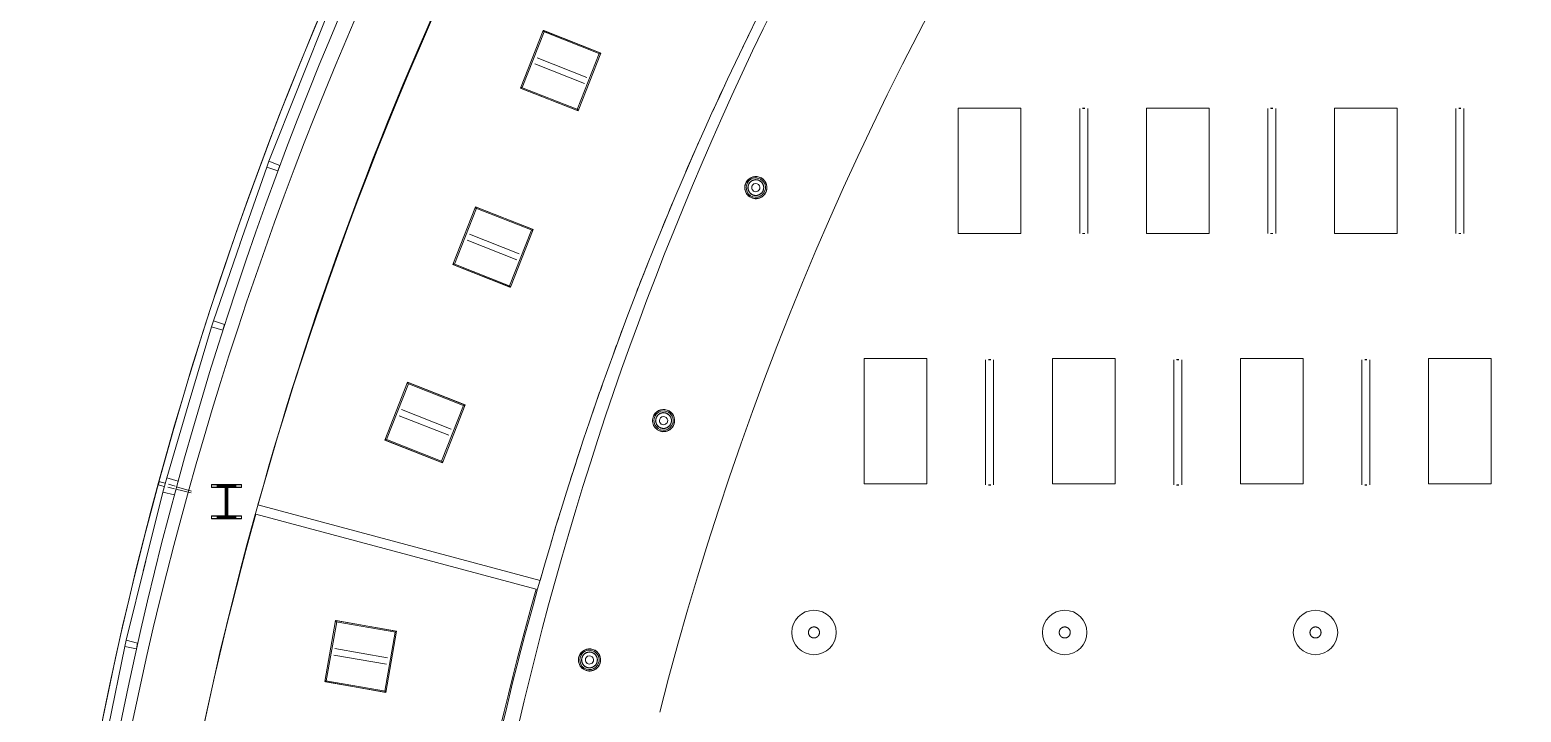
# Model space of a CAD drawing. Header units: inches. Extents: x 6512 to 15357, y -630 to 1499.
# Drawn here: x 12472 to 13043, y 372 to 633 of the extents above; entities that cross this region are included whole.
import ezdxf

# ---------------------------------------------------------------- set-up
doc = ezdxf.new("R2010")
doc.units = ezdxf.units.IN
doc.header["$MEASUREMENT"] = 0
for name, color, linetype, lineweight in [('A-CLNG', 13, 'Continuous', 18), ('A-DETL', 90, 'Continuous', 9), ('E-LITE-EQPM', 33, 'Continuous', 25), ('P-SANR-FIXT', 6, 'Continuous', 18), ('S-COLS', 52, 'Continuous', 18), ('S-COLS-SYMB', 171, 'Continuous', 70)]:
    doc.layers.add(name, color=color, linetype=linetype, lineweight=lineweight)

# ---------------------------------------------------------------- blocks, each defined once
blk = doc.blocks.new('Double C-Channel-Column - 2C15X50 WJE-4604959-3RD FLOOR RCP - NEW')
at = {"layer": 'S-COLS-SYMB'}
for p, q in [((0, 6), (-3.71, 6)), ((0, 6), (0, -6)), ((0, 6), (0, -6)), ((0, 6), (3.71, 6)), ((0, -6), (-3.71, -6)), ((0, -6), (3.71, -6))]:
    blk.add_line(p, q, dxfattribs=at)
blk = doc.blocks.new('Lighting-Troffer-Cooper-Metalux-Encounter-22EN-24EN-LD2 - See Type Catalog-V7-3RD FLOOR RCP - NEW')
at = {"layer": 'E-LITE-EQPM', "lineweight": 9}
for p, q in [((-11.875, 11.84375), (-11.875, 11.59375)), ((11.875, 11.84375), (-11.875, 11.84375)), ((-11.875, 11.59375), (-11.46875, 11.59375)), ((-11.875, 11.59375), (-11.46875, 11.59375)), ((-11.875, 11.59375), (-11.875, -11.59375)), ((-11.46875, 11.59375), (-11.46875, 11.34375)), ((-11.46875, -11.59375), (-11.46875, 11.59375)), ((11.46875, 11.34375), (11.46875, 11.59375)), ((11.46875, 11.59375), (11.875, 11.59375)), ((11.46875, 11.59375), (11.875, 11.59375)), ((11.46875, -11.59375), (11.46875, 11.59375)), ((11.875, 11.59375), (11.875, 11.84375)), ((11.875, 11.59375), (11.875, -11.59375)), ((11.46875, 11.34375), (-11.46875, 11.34375)), ((-1.25, 10.21875), (-1.25, -10.21875)), ((1.25, -10.21875), (1.25, 10.21875)), ((-11.46875, -11.34375), (11.46875, -11.34375)), ((-11.46875, -11.34375), (-11.46875, -11.59375)), ((11.46875, -11.59375), (11.46875, -11.34375)), ((-11.46875, -11.59375), (-11.875, -11.59375)), ((-11.875, -11.59375), (-11.875, -11.84375)), ((-11.46875, -11.59375), (-11.875, -11.59375)), ((-11.875, -11.84375), (11.875, -11.84375)), ((11.875, -11.59375), (11.46875, -11.59375)), ((11.875, -11.59375), (11.46875, -11.59375)), ((11.875, -11.84375), (11.875, -11.59375))]:
    blk.add_line(p, q, dxfattribs=at)
blk = doc.blocks.new('Lighting-Fixture-Coronet-LS4-LED-ASM - LS4 LED ASM-5590678-3RD FLOOR RCP - NEW')
at = {"layer": 'E-LITE-EQPM', "lineweight": 9}
for p, q in [((-24, 0.42), (-24, -0.42)), ((-23.94, 1.53), (23.94, 1.53)), ((-23.94, -0.4), (-23.94, 0.4)), ((23.94, -0.4), (23.94, 0.4)), ((24, 0.42), (24, -0.42)), ((23.94, -1.53), (-23.94, -1.53))]:
    blk.add_line(p, q, dxfattribs=at)
blk = doc.blocks.new('Indoor_Alum_Lbay_Cooper_Lumark_EP_Enterprise_0001 - Indoor_Alum_Lbay_Cooper_Lumark_EP_Enterprise_0001-5756078-3RD FLOOR RCP - NEW')
at = {"layer": 'E-LITE-EQPM', "lineweight": 9, "flags": 128}
for points in [[(2.11, 0), (2.11, 0.08), (2.11, 0.17), (2.1, 0.25), (2.09, 0.34), (2.07, 0.42), (2.05, 0.5), (2.03, 0.58), (2.01, 0.67), (1.98, 0.74), (1.95, 0.82), (1.91, 0.9), (1.88, 0.98), (1.84, 1.05), (1.79, 1.12), (1.75, 1.19), (1.7, 1.26), (1.64, 1.33), (1.59, 1.39), (1.53, 1.46), (1.47, 1.52), (1.41, 1.57), (1.35, 1.63), (1.28, 1.68), (1.21, 1.73), (1.14, 1.78), (1.07, 1.82), (1, 1.86), (0.92, 1.9), (0.84, 1.94), (0.77, 1.97), (0.69, 2), (0.61, 2.03), (0.52, 2.05), (0.44, 2.07), (0.36, 2.08), (0.28, 2.1), (0.19, 2.11), (0.11, 2.11), (0.02, 2.11), (-0.06, 2.11), (-0.15, 2.11), (-0.23, 2.1), (-0.31, 2.09), (-0.4, 2.08), (-0.48, 2.06), (-0.56, 2.04), (-0.64, 2.01), (-0.72, 1.99), (-0.8, 1.96), (-0.88, 1.92), (-0.96, 1.89), (-1.03, 1.85), (-1.1, 1.8), (-1.18, 1.76), (-1.24, 1.71), (-1.31, 1.66), (-1.38, 1.6), (-1.44, 1.55), (-1.5, 1.49), (-1.56, 1.43), (-1.62, 1.36), (-1.67, 1.3), (-1.72, 1.23), (-1.77, 1.16), (-1.81, 1.09), (-1.85, 1.02), (-1.89, 0.94), (-1.93, 0.87), (-1.96, 0.79), (-1.99, 0.71), (-2.02, 0.63), (-2.04, 0.55), (-2.06, 0.46), (-2.08, 0.38), (-2.09, 0.3), (-2.1, 0.21), (-2.11, 0.13), (-2.11, 0.05), (-2.11, 0)], [(-2.11, 0), (-2.11, -0.08), (-2.11, -0.17), (-2.1, -0.25), (-2.09, -0.34), (-2.07, -0.42), (-2.05, -0.5), (-2.03, -0.58), (-2.01, -0.67), (-1.98, -0.74), (-1.95, -0.82), (-1.91, -0.9), (-1.88, -0.98), (-1.84, -1.05), (-1.79, -1.12), (-1.75, -1.19), (-1.7, -1.26), (-1.64, -1.33), (-1.59, -1.39), (-1.53, -1.46), (-1.47, -1.52), (-1.41, -1.57), (-1.35, -1.63), (-1.28, -1.68), (-1.21, -1.73), (-1.14, -1.78), (-1.07, -1.82), (-1, -1.86), (-0.92, -1.9), (-0.84, -1.94), (-0.77, -1.97), (-0.69, -2), (-0.61, -2.03), (-0.52, -2.05), (-0.44, -2.07), (-0.36, -2.08), (-0.28, -2.1), (-0.19, -2.11), (-0.11, -2.11), (-0.02, -2.11), (0.06, -2.11), (0.15, -2.11), (0.23, -2.1), (0.31, -2.09), (0.4, -2.08), (0.48, -2.06), (0.56, -2.04), (0.64, -2.01), (0.72, -1.99), (0.8, -1.96), (0.88, -1.92), (0.96, -1.89), (1.03, -1.85), (1.1, -1.8), (1.18, -1.76), (1.24, -1.71), (1.31, -1.66), (1.38, -1.6), (1.44, -1.55), (1.5, -1.49), (1.56, -1.43), (1.62, -1.36), (1.67, -1.3), (1.72, -1.23), (1.77, -1.16), (1.81, -1.09), (1.85, -1.02), (1.89, -0.94), (1.93, -0.87), (1.96, -0.79), (1.99, -0.71), (2.02, -0.63), (2.04, -0.55), (2.06, -0.46), (2.08, -0.38), (2.09, -0.3), (2.1, -0.21), (2.11, -0.13), (2.11, -0.05), (2.11, 0)]]:
    blk.add_lwpolyline(points, dxfattribs=at)
at = {"layer": 'E-LITE-EQPM', "lineweight": 9}
blk.add_circle((0, 0), 8.5, dxfattribs=at)
blk = doc.blocks.new('KREON Holon 80 - KREON Holon 80 - Surface Mounted-V41-3RD FLOOR RCP - NEW')
at = {"layer": 'E-LITE-EQPM', "lineweight": 9, "flags": 128}
for points in [[(14.62, 0), (14.62, 0.12), (14.63, 0.24), (14.64, 0.36), (14.66, 0.48), (14.68, 0.6), (14.71, 0.71), (14.74, 0.83), (14.77, 0.95), (14.81, 1.06), (14.86, 1.17), (14.91, 1.28), (14.96, 1.39), (15.02, 1.49), (15.08, 1.6), (15.14, 1.7), (15.21, 1.8), (15.29, 1.89), (15.37, 1.98), (15.45, 2.07), (15.53, 2.16), (15.62, 2.24), (15.71, 2.32), (15.8, 2.39), (15.9, 2.46), (16, 2.53), (16.1, 2.59), (16.21, 2.65), (16.32, 2.71), (16.43, 2.76), (16.54, 2.8), (16.65, 2.84), (16.76, 2.88), (16.88, 2.91), (17, 2.94), (17.12, 2.96), (17.23, 2.98), (17.35, 3), (17.47, 3), (17.59, 3.01), (17.71, 3.01), (17.83, 3), (17.95, 2.99), (18.07, 2.97), (18.19, 2.95), (18.31, 2.93), (18.43, 2.9), (18.54, 2.87), (18.66, 2.83), (18.77, 2.78), (18.88, 2.74), (18.99, 2.68), (19.09, 2.63), (19.2, 2.57), (19.3, 2.5), (19.4, 2.43), (19.49, 2.36), (19.59, 2.28), (19.68, 2.2), (19.76, 2.12), (19.84, 2.03), (19.92, 1.94), (20, 1.85), (20.07, 1.75), (20.14, 1.65), (20.2, 1.55), (20.26, 1.45), (20.32, 1.34), (20.37, 1.23), (20.42, 1.12), (20.46, 1.01), (20.5, 0.89), (20.53, 0.78), (20.56, 0.66), (20.59, 0.54), (20.6, 0.42), (20.62, 0.31), (20.63, 0.19), (20.63, 0.06), (20.63, 0)], [(20.63, 0), (20.63, -0.12), (20.63, -0.24), (20.61, -0.36), (20.6, -0.48), (20.57, -0.6), (20.55, -0.71), (20.52, -0.83), (20.48, -0.95), (20.44, -1.06), (20.4, -1.17), (20.35, -1.28), (20.29, -1.39), (20.24, -1.49), (20.18, -1.6), (20.11, -1.7), (20.04, -1.8), (19.97, -1.89), (19.89, -1.98), (19.81, -2.07), (19.72, -2.16), (19.63, -2.24), (19.54, -2.32), (19.45, -2.39), (19.35, -2.46), (19.25, -2.53), (19.15, -2.59), (19.04, -2.65), (18.94, -2.71), (18.83, -2.76), (18.72, -2.8), (18.6, -2.84), (18.49, -2.88), (18.37, -2.91), (18.26, -2.94), (18.14, -2.96), (18.02, -2.98), (17.9, -3), (17.78, -3), (17.66, -3.01), (17.54, -3.01), (17.42, -3), (17.3, -2.99), (17.18, -2.97), (17.06, -2.95), (16.94, -2.93), (16.83, -2.9), (16.71, -2.87), (16.6, -2.83), (16.49, -2.78), (16.38, -2.74), (16.27, -2.68), (16.16, -2.63), (16.06, -2.57), (15.96, -2.5), (15.86, -2.43), (15.76, -2.36), (15.67, -2.28), (15.58, -2.2), (15.49, -2.12), (15.41, -2.03), (15.33, -1.94), (15.25, -1.85), (15.18, -1.75), (15.11, -1.65), (15.05, -1.55), (14.99, -1.45), (14.93, -1.34), (14.88, -1.23), (14.84, -1.12), (14.79, -1.01), (14.75, -0.89), (14.72, -0.78), (14.69, -0.66), (14.67, -0.54), (14.65, -0.42), (14.63, -0.31), (14.62, -0.19), (14.62, -0.06), (14.62, 0)]]:
    blk.add_lwpolyline(points, dxfattribs=at)
at = {"layer": 'E-LITE-EQPM', "lineweight": 9}
for radius, start, end in [(4.25, 0, 180), (4.25, 180, 0), (4.19, 0, 180), (4.19, 180, 0), (3.69, 0, 180), (3.69, 0, 180), (3.69, 180, 0), (3.69, 180, 0), (3.01, 157.6117, 180), (3.01, 180, 202.4664), (3.07, 160.5965, 162.7715), (3.07, 153.0831, 154.633), (3.01, 28.125, 151.875), (3.07, 137.2456, 138.8659), (3.07, 130.8557, 132.6482), (1.57, 0, 180), (1.57, 180, 0), (3.07, 114.7456, 116.3659), (3.07, 108.3557, 110.1482), (3.07, 92.2456, 93.8659), (3.07, 85.8557, 87.6482), (3.07, 69.7456, 71.1591), (3.07, 63.3557, 65.1482), (3.07, 47.2456, 48.8659), (3.07, 40.8557, 42.6482), (3.07, 25.0237, 26.7268), (3.01, 0, 22.4115), (3.01, 337.6117, 0), (3.07, 18.5286, 19.8064), (3.07, 198.5286, 199.8064), (3.07, 205.0237, 206.7268), (3.01, 208.125, 331.875), (3.07, 220.8557, 222.6482), (3.07, 227.2456, 228.8659), (3.07, 243.3557, 245.1482), (3.07, 249.7456, 251.3659), (3.07, 265.8557, 267.6482), (3.07, 272.2456, 273.8659), (3.07, 288.3557, 290.1482), (3.07, 294.7456, 296.3659), (3.07, 310.8557, 312.6482), (3.07, 317.2456, 318.8659), (3.07, 333.0831, 334.633), (3.07, 340.5965, 342.7715)]:
    blk.add_arc((17.63, 0), radius, start, end, dxfattribs=at)
blk = doc.blocks.new('KREON Holon 80 - KREON Holon 80 - Surface Mounted-V42-3RD FLOOR RCP - NEW')
at = {"layer": 'E-LITE-EQPM', "lineweight": 9, "flags": 128}
for points in [[(14.62, 0), (14.62, 0.12), (14.63, 0.24), (14.64, 0.36), (14.66, 0.48), (14.68, 0.6), (14.71, 0.71), (14.74, 0.83), (14.77, 0.95), (14.81, 1.06), (14.86, 1.17), (14.91, 1.28), (14.96, 1.39), (15.02, 1.49), (15.08, 1.6), (15.14, 1.7), (15.21, 1.8), (15.29, 1.89), (15.37, 1.98), (15.45, 2.07), (15.53, 2.16), (15.62, 2.24), (15.71, 2.32), (15.8, 2.39), (15.9, 2.46), (16, 2.53), (16.1, 2.59), (16.21, 2.65), (16.32, 2.71), (16.43, 2.76), (16.54, 2.8), (16.65, 2.84), (16.76, 2.88), (16.88, 2.91), (17, 2.94), (17.12, 2.96), (17.23, 2.98), (17.35, 3), (17.47, 3), (17.59, 3.01), (17.71, 3.01), (17.83, 3), (17.95, 2.99), (18.07, 2.97), (18.19, 2.95), (18.31, 2.93), (18.43, 2.9), (18.54, 2.87), (18.66, 2.83), (18.77, 2.78), (18.88, 2.74), (18.99, 2.68), (19.09, 2.63), (19.2, 2.57), (19.3, 2.5), (19.4, 2.43), (19.49, 2.36), (19.59, 2.28), (19.68, 2.2), (19.76, 2.12), (19.84, 2.03), (19.92, 1.94), (20, 1.85), (20.07, 1.75), (20.14, 1.65), (20.2, 1.55), (20.26, 1.45), (20.32, 1.34), (20.37, 1.23), (20.42, 1.12), (20.46, 1.01), (20.5, 0.89), (20.53, 0.78), (20.56, 0.66), (20.59, 0.54), (20.6, 0.42), (20.62, 0.31), (20.63, 0.19), (20.63, 0.06), (20.63, 0)], [(20.63, 0), (20.63, -0.12), (20.63, -0.24), (20.61, -0.36), (20.6, -0.48), (20.57, -0.6), (20.55, -0.71), (20.52, -0.83), (20.48, -0.95), (20.44, -1.06), (20.4, -1.17), (20.35, -1.28), (20.29, -1.39), (20.24, -1.49), (20.18, -1.6), (20.11, -1.7), (20.04, -1.8), (19.97, -1.89), (19.89, -1.98), (19.81, -2.07), (19.72, -2.16), (19.63, -2.24), (19.54, -2.32), (19.45, -2.39), (19.35, -2.46), (19.25, -2.53), (19.15, -2.59), (19.04, -2.65), (18.94, -2.71), (18.83, -2.76), (18.72, -2.8), (18.6, -2.84), (18.49, -2.88), (18.37, -2.91), (18.26, -2.94), (18.14, -2.96), (18.02, -2.98), (17.9, -3), (17.78, -3), (17.66, -3.01), (17.54, -3.01), (17.42, -3), (17.3, -2.99), (17.18, -2.97), (17.06, -2.95), (16.94, -2.93), (16.83, -2.9), (16.71, -2.87), (16.6, -2.83), (16.49, -2.78), (16.38, -2.74), (16.27, -2.68), (16.16, -2.63), (16.06, -2.57), (15.96, -2.5), (15.86, -2.43), (15.76, -2.36), (15.67, -2.28), (15.58, -2.2), (15.49, -2.12), (15.41, -2.03), (15.33, -1.94), (15.25, -1.85), (15.18, -1.75), (15.11, -1.65), (15.05, -1.55), (14.99, -1.45), (14.93, -1.34), (14.88, -1.23), (14.84, -1.12), (14.79, -1.01), (14.75, -0.89), (14.72, -0.78), (14.69, -0.66), (14.67, -0.54), (14.65, -0.42), (14.63, -0.31), (14.62, -0.19), (14.62, -0.06), (14.62, 0)]]:
    blk.add_lwpolyline(points, dxfattribs=at)
at = {"layer": 'E-LITE-EQPM', "lineweight": 9}
for radius, start, end in [(4.25, 0, 180), (4.25, 180, 0), (4.19, 0, 180), (4.19, 180, 0), (3.69, 0, 180), (3.69, 0, 180), (3.69, 180, 0), (3.69, 180, 0), (3.01, 157.6117, 180), (3.01, 180, 202.4664), (3.07, 160.5965, 162.7715), (3.07, 153.0831, 154.633), (3.01, 28.125, 151.875), (3.07, 137.2456, 138.8659), (3.07, 130.8557, 132.6482), (1.57, 0, 180), (1.57, 180, 0), (3.07, 114.7456, 116.3659), (3.07, 108.3557, 110.1482), (3.07, 92.2456, 93.8659), (3.07, 85.8557, 87.6482), (3.07, 69.7456, 70.6037), (3.07, 63.3557, 65.1482), (3.07, 47.2456, 48.8659), (3.07, 40.8557, 42.6482), (3.07, 25.0237, 26.7268), (3.01, 0, 22.4664), (3.01, 337.6117, 0), (3.07, 18.5286, 19.8064), (3.07, 198.5286, 199.8064), (3.07, 205.0237, 206.7268), (3.01, 208.125, 331.875), (3.07, 220.8557, 222.6482), (3.07, 227.2456, 228.8659), (3.07, 243.3557, 245.1482), (3.07, 249.7456, 250.6037), (3.07, 265.8557, 267.6482), (3.07, 272.2456, 273.8659), (3.07, 288.3557, 290.1482), (3.07, 294.7456, 296.3659), (3.07, 310.8557, 312.284), (3.07, 317.2456, 318.8659), (3.07, 333.0831, 334.633), (3.07, 340.5965, 342.7715)]:
    blk.add_arc((17.63, 0), radius, start, end, dxfattribs=at)
blk = doc.blocks.new('KREON Holon 80 - KREON Holon 80 - Surface Mounted-V43-3RD FLOOR RCP - NEW')
at = {"layer": 'E-LITE-EQPM', "lineweight": 9, "flags": 128}
for points in [[(14.62, 0), (14.62, 0.12), (14.63, 0.24), (14.64, 0.36), (14.66, 0.48), (14.68, 0.6), (14.71, 0.71), (14.74, 0.83), (14.77, 0.95), (14.81, 1.06), (14.86, 1.17), (14.91, 1.28), (14.96, 1.39), (15.02, 1.49), (15.08, 1.6), (15.14, 1.7), (15.21, 1.8), (15.29, 1.89), (15.37, 1.98), (15.45, 2.07), (15.53, 2.16), (15.62, 2.24), (15.71, 2.32), (15.8, 2.39), (15.9, 2.46), (16, 2.53), (16.1, 2.59), (16.21, 2.65), (16.32, 2.71), (16.43, 2.76), (16.54, 2.8), (16.65, 2.84), (16.76, 2.88), (16.88, 2.91), (17, 2.94), (17.12, 2.96), (17.23, 2.98), (17.35, 3), (17.47, 3), (17.59, 3.01), (17.71, 3.01), (17.83, 3), (17.95, 2.99), (18.07, 2.97), (18.19, 2.95), (18.31, 2.93), (18.43, 2.9), (18.54, 2.87), (18.66, 2.83), (18.77, 2.78), (18.88, 2.74), (18.99, 2.68), (19.09, 2.63), (19.2, 2.57), (19.3, 2.5), (19.4, 2.43), (19.49, 2.36), (19.59, 2.28), (19.68, 2.2), (19.76, 2.12), (19.84, 2.03), (19.92, 1.94), (20, 1.85), (20.07, 1.75), (20.14, 1.65), (20.2, 1.55), (20.26, 1.45), (20.32, 1.34), (20.37, 1.23), (20.42, 1.12), (20.46, 1.01), (20.5, 0.89), (20.53, 0.78), (20.56, 0.66), (20.59, 0.54), (20.6, 0.42), (20.62, 0.31), (20.63, 0.19), (20.63, 0.06), (20.63, 0)], [(20.63, 0), (20.63, -0.12), (20.63, -0.24), (20.61, -0.36), (20.6, -0.48), (20.57, -0.6), (20.55, -0.71), (20.52, -0.83), (20.48, -0.95), (20.44, -1.06), (20.4, -1.17), (20.35, -1.28), (20.29, -1.39), (20.24, -1.49), (20.18, -1.6), (20.11, -1.7), (20.04, -1.8), (19.97, -1.89), (19.89, -1.98), (19.81, -2.07), (19.72, -2.16), (19.63, -2.24), (19.54, -2.32), (19.45, -2.39), (19.35, -2.46), (19.25, -2.53), (19.15, -2.59), (19.04, -2.65), (18.94, -2.71), (18.83, -2.76), (18.72, -2.8), (18.6, -2.84), (18.49, -2.88), (18.37, -2.91), (18.26, -2.94), (18.14, -2.96), (18.02, -2.98), (17.9, -3), (17.78, -3), (17.66, -3.01), (17.54, -3.01), (17.42, -3), (17.3, -2.99), (17.18, -2.97), (17.06, -2.95), (16.94, -2.93), (16.83, -2.9), (16.71, -2.87), (16.6, -2.83), (16.49, -2.78), (16.38, -2.74), (16.27, -2.68), (16.16, -2.63), (16.06, -2.57), (15.96, -2.5), (15.86, -2.43), (15.76, -2.36), (15.67, -2.28), (15.58, -2.2), (15.49, -2.12), (15.41, -2.03), (15.33, -1.94), (15.25, -1.85), (15.18, -1.75), (15.11, -1.65), (15.05, -1.55), (14.99, -1.45), (14.93, -1.34), (14.88, -1.23), (14.84, -1.12), (14.79, -1.01), (14.75, -0.89), (14.72, -0.78), (14.69, -0.66), (14.67, -0.54), (14.65, -0.42), (14.63, -0.31), (14.62, -0.19), (14.62, -0.06), (14.62, 0)]]:
    blk.add_lwpolyline(points, dxfattribs=at)
at = {"layer": 'E-LITE-EQPM', "lineweight": 9}
for radius, start, end in [(4.25, 0, 180), (4.25, 180, 0), (4.19, 0, 180), (4.19, 180, 0), (3.69, 0, 180), (3.69, 0, 180), (3.69, 180, 0), (3.69, 180, 0), (3.01, 157.6117, 180), (3.01, 180, 202.4664), (3.07, 160.4172, 162.7715), (3.07, 153.0831, 154.633), (3.01, 28.125, 151.875), (3.07, 137.2456, 138.8659), (3.07, 130.8557, 132.6482), (1.57, 0, 180), (1.57, 180, 0), (3.07, 114.7456, 116.3659), (3.07, 108.3557, 110.1482), (3.07, 92.2456, 93.8659), (3.07, 85.8557, 87.6482), (3.07, 69.7456, 70.6037), (3.07, 63.3557, 65.1482), (3.07, 47.2456, 48.8659), (3.07, 40.8557, 42.6482), (3.07, 25.0237, 26.7268), (3.01, 0, 22.4664), (3.01, 338.0076, 0), (3.07, 18.5286, 19.8064), (3.07, 198.5286, 199.8064), (3.07, 205.0237, 206.7268), (3.01, 208.125, 331.875), (3.07, 220.8557, 222.6482), (3.07, 227.2456, 228.8659), (3.07, 243.3557, 245.1482), (3.07, 249.7456, 251.3659), (3.07, 265.8557, 267.6482), (3.07, 272.2456, 273.4596), (3.07, 288.3557, 289.7462), (3.07, 294.7456, 296.3659), (3.07, 310.8557, 311.9098), (3.07, 317.2456, 318.8659), (3.07, 333.0831, 334.633), (3.07, 340.5965, 342.7715)]:
    blk.add_arc((17.63, 0), radius, start, end, dxfattribs=at)
blk = doc.blocks.new('2941 Fairview Park_Clean for Revit_dwg-4584220-3RD FLOOR RCP - NEW')
at = {"layer": 'P-SANR-FIXT', "lineweight": 9, "flags": 128}
for points in [[(12574.74, 611.67), (12586.35, 640.67), (12590.55, 638.98), (12591.44, 641.05), (12587.31, 642.92), (12586.35, 640.67), (12590.55, 638.98), (12591.44, 641.05), (12587.31, 642.92), (12586.35, 640.67)], [(12574.83, 611.89), (12563.27, 582.87), (12562.41, 580.58), (12566.69, 579.09), (12567.48, 581.2), (12563.27, 582.87)], [(12563.27, 582.87), (12567.48, 581.2), (12566.69, 579.09), (12562.41, 580.58)], [(12552.15, 551.07), (12562.41, 580.58)], [(12552.23, 551.31), (12542.02, 521.78), (12541.27, 519.45), (12545.61, 518.16), (12546.3, 520.3), (12542.02, 521.78)], [(12542.02, 521.78), (12546.3, 520.3), (12545.61, 518.16), (12541.27, 519.45)], [(12532.37, 489.51), (12541.27, 519.45)], [(12533.01, 491.67), (12524.17, 461.7), (12522.68, 456.2), (12527.07, 455.12), (12528.51, 460.42), (12524.17, 461.7)], [(12520.82, 458.98), (12522.25, 458.63), (12523.22, 458.39), (12522.25, 458.63)], [(12521.16, 460.25), (12522.57, 459.83), (12523.53, 459.55), (12522.57, 459.83)], [(12524.17, 461.7), (12528.51, 460.42), (12527.07, 455.12), (12522.68, 456.2)], [(12524.52, 458.07), (12527.13, 457.42)], [(12524.82, 459.17), (12527.4, 458.41)], [(12533.44, 455.86), (12527.61, 457.3)], [(12533.63, 456.57), (12527.88, 458.26)], [(12541.29, 445.99), (12541.29, 446.99), (12546.66, 446.99), (12546.66, 457.99), (12541.29, 457.99), (12541.29, 458.99), (12552.79, 458.99), (12552.79, 457.99), (12547.41, 457.99), (12547.41, 446.99), (12552.79, 446.99), (12552.79, 445.99), (12541.29, 445.99), (12541.29, 446.99), (12546.66, 446.99), (12546.66, 457.99), (12541.29, 457.99), (12541.29, 458.99), (12552.79, 458.99), (12552.79, 457.99), (12547.41, 457.99), (12547.41, 446.99), (12552.79, 446.99), (12552.79, 445.99)], [(12541.3, 459.05), (12541.3, 458.05), (12546.67, 458.05), (12546.67, 447.05), (12541.3, 447.05), (12541.3, 446.05), (12552.8, 446.05), (12552.8, 447.05), (12547.42, 447.05), (12547.42, 458.05), (12552.8, 458.05), (12552.8, 459.05), (12541.3, 459.05), (12541.3, 458.05), (12546.67, 458.05), (12546.67, 447.05), (12541.3, 447.05), (12541.3, 446.05), (12552.8, 446.05), (12552.8, 447.05), (12547.42, 447.05), (12547.42, 458.05), (12552.8, 458.05), (12552.8, 459.05)], [(12515.16, 425.88), (12522.68, 456.2)], [(12516.12, 429.84), (12508.61, 399.52), (12508.07, 397.13), (12512.51, 396.23), (12513.01, 398.43), (12508.61, 399.52)], [(12501.91, 366.5), (12508.07, 397.13)], [(12508.61, 399.52), (12513.01, 398.43), (12512.51, 396.23), (12508.07, 397.13)]]:
    blk.add_lwpolyline(points, close=True, dxfattribs=at)
at = {"layer": 'P-SANR-FIXT', "lineweight": 9}
for radius, start, end in [(1409, 90.02649, 208.7222), (1409, 90.02649, 208.7222), (1401.94, 89.9795, 208.7236), (1401.94, 89.9795, 208.7236), (1409, 148.958, 174.9151), (1409, 148.958, 174.9151)]:
    blk.add_arc((13880.73, 90.3), radius, start, end, dxfattribs=at)
blk.add_ellipse((12520.99, 459.61), major_axis=(0.171, 0.632), ratio=0.244106, start_param=3.141593, end_param=6.283185, dxfattribs=at)
blk.add_ellipse((12520.99, 459.61), major_axis=(0.171, 0.632), ratio=0.244106, start_param=3.141593, end_param=6.283185, dxfattribs=at)

msp = doc.modelspace()

# ---------------------------------------------------------------- linework, layer by layer
at = {"layer": 'A-CLNG', "lineweight": 13}
for p, q in [((12668.29, 632.85), (12659.59, 610.76)), ((12690.33, 624.17), (12668.29, 632.85)), ((12681.63, 602.07), (12690.33, 624.17)), ((12659.59, 610.76), (12681.63, 602.07)), ((12827.17, 603.08), (12851.17, 603.08)), ((12827.17, 555.08), (12827.17, 603.08)), ((12851.17, 603.08), (12851.17, 555.08)), ((12899.17, 603.08), (12923.17, 603.08)), ((12899.17, 555.08), (12899.17, 603.08)), ((12923.17, 603.08), (12923.17, 555.08)), ((12971.17, 603.08), (12995.17, 603.08)), ((12971.17, 555.08), (12971.17, 603.08)), ((12995.17, 603.08), (12995.17, 555.08)), ((12642.39, 565.35), (12633.68, 543.26)), ((12664.43, 556.67), (12642.39, 565.35)), ((12655.72, 534.57), (12664.43, 556.67)), ((12851.17, 555.08), (12827.17, 555.08)), ((12923.17, 555.08), (12899.17, 555.08)), ((12995.17, 555.08), (12971.17, 555.08)), ((12633.68, 543.26), (12655.72, 534.57)), ((12791.17, 507.3), (12815.17, 507.3)), ((12791.17, 459.3), (12791.17, 507.3)), ((12815.17, 507.3), (12815.17, 459.3)), ((12863.17, 507.3), (12887.17, 507.3)), ((12863.17, 459.3), (12863.17, 507.3)), ((12887.17, 507.3), (12887.17, 459.3)), ((12935.17, 507.3), (12959.17, 507.3)), ((12935.17, 459.3), (12935.17, 507.3)), ((12959.17, 507.3), (12959.17, 459.3)), ((13007.17, 507.3), (13031.17, 507.3)), ((13007.17, 459.3), (13007.17, 507.3)), ((13031.17, 507.3), (13031.17, 459.3)), ((12616.37, 498.22), (12607.67, 476.12)), ((12638.41, 489.54), (12616.37, 498.22)), ((12629.71, 467.44), (12638.41, 489.54)), ((12607.67, 476.12), (12629.71, 467.44)), ((12815.17, 459.3), (12791.17, 459.3)), ((12887.17, 459.3), (12863.17, 459.3)), ((12959.17, 459.3), (12935.17, 459.3)), ((13031.17, 459.3), (13007.17, 459.3)), ((12667.05, 422.35), (12559.07, 451.28)), ((12558.28, 447.72), (12665.53, 418.99)), ((12588.8, 407.04), (12584.67, 383.65)), ((12612.12, 402.93), (12588.8, 407.04)), ((12608, 379.54), (12612.12, 402.93)), ((12584.67, 383.65), (12608, 379.54))]:
    msp.add_line(p, q, dxfattribs=at)
for centre, radius, start, end in [((13884.9, 80.65), 1403.68, 70.70864, 184.55218), ((13884.9, 80.65), 1376.68, 70.31484, 184.2637), ((13892.24, 70.68), 1217.26, 87.45779, 165.66895), ((13856.3, 93.45), 1345.68, 154.0379, 164.57896), ((13887.8, 74.89), 1269.24, 153.74129, 154.33068), ((13887.8, 74.89), 1269.24, 153.8994, 164.11239), ((13887.8, 74.89), 1269.24, 154.89561, 155.46693), ((13887.8, 74.89), 1269.24, 156.03184, 156.60319), ((13887.8, 74.89), 1269.24, 157.16806, 157.73944), ((13887.8, 74.89), 1269.24, 158.30429, 158.8757), ((13887.8, 74.89), 1269.24, 159.44052, 160.01196), ((13887.8, 74.89), 1269.24, 160.57674, 161.14821), ((13887.8, 74.89), 1269.24, 161.71297, 162.28447), ((13851.34, 85.73), 1342.77, 164.36011, 174.17377), ((13887.8, 74.89), 1269.24, 162.8492, 163.42073), ((13887.8, 74.89), 1269.24, 163.98542, 172.82888), ((13821.68, 91.61), 1201.6, 164.1899, 174.73141)]:
    msp.add_arc(centre, radius, start, end, dxfattribs=at)
at = {"layer": 'A-DETL', "lineweight": 20}
msp.add_arc((13886.89, 85.18), 1259.94, 69.18949, 179.68988, dxfattribs=at)

# ---------------------------------------------------------------- block references
at = {"color": 9, "lineweight": 9}
msp.add_blockref('2941 Fairview Park_Clean for Revit_dwg-4584220-3RD FLOOR RCP - NEW', (0, 0), dxfattribs=at)
at = {"layer": 'E-LITE-EQPM', "lineweight": 9, "extrusion": (0, 0, -1)}
for name, p, rotation in [('Lighting-Troffer-Cooper-Metalux-Encounter-22EN-24EN-LD2 - See Type Catalog-V7-3RD FLOOR RCP - NEW', (-12674.96, 617.46), 111.5007408385849), ('Lighting-Fixture-Coronet-LS4-LED-ASM - LS4 LED ASM-5590678-3RD FLOOR RCP - NEW', (-12875.17, 579.08), 90.00000000000014), ('Lighting-Fixture-Coronet-LS4-LED-ASM - LS4 LED ASM-5590678-3RD FLOOR RCP - NEW', (-12947.17, 579.08), 90.00000000000014), ('Lighting-Fixture-Coronet-LS4-LED-ASM - LS4 LED ASM-5590678-3RD FLOOR RCP - NEW', (-13019.17, 579.08), 90.00000000000014), ('KREON Holon 80 - KREON Holon 80 - Surface Mounted-V41-3RD FLOOR RCP - NEW', (-12766.4, 567.16), 18.32918086288868), ('Lighting-Troffer-Cooper-Metalux-Encounter-22EN-24EN-LD2 - See Type Catalog-V7-3RD FLOOR RCP - NEW', (-12649.06, 549.96), 111.5007408385849), ('Lighting-Fixture-Coronet-LS4-LED-ASM - LS4 LED ASM-5590678-3RD FLOOR RCP - NEW', (-12839.17, 482.87), 90.00000000000014), ('Lighting-Fixture-Coronet-LS4-LED-ASM - LS4 LED ASM-5590678-3RD FLOOR RCP - NEW', (-12911.17, 482.87), 90.00000000000014), ('Lighting-Fixture-Coronet-LS4-LED-ASM - LS4 LED ASM-5590678-3RD FLOOR RCP - NEW', (-12983.17, 482.87), 90.00000000000014), ('Lighting-Troffer-Cooper-Metalux-Encounter-22EN-24EN-LD2 - See Type Catalog-V7-3RD FLOOR RCP - NEW', (-12623.04, 482.83), 111.5007408385849), ('KREON Holon 80 - KREON Holon 80 - Surface Mounted-V42-3RD FLOOR RCP - NEW', (-12731.08, 478.01), 18.32918086288868), ('Lighting-Troffer-Cooper-Metalux-Encounter-22EN-24EN-LD2 - See Type Catalog-V7-3RD FLOOR RCP - NEW', (-12598.4, 393.29), 100.0000000000044), ('Indoor_Alum_Lbay_Cooper_Lumark_EP_Enterprise_0001 - Indoor_Alum_Lbay_Cooper_Lumark_EP_Enterprise_0001-5756078-3RD FLOOR RCP - NEW', (-12771.92, 402.48), 180), ('Indoor_Alum_Lbay_Cooper_Lumark_EP_Enterprise_0001 - Indoor_Alum_Lbay_Cooper_Lumark_EP_Enterprise_0001-5756078-3RD FLOOR RCP - NEW', (-12867.92, 402.48), 180), ('Indoor_Alum_Lbay_Cooper_Lumark_EP_Enterprise_0001 - Indoor_Alum_Lbay_Cooper_Lumark_EP_Enterprise_0001-5756078-3RD FLOOR RCP - NEW', (-12963.92, 402.48), 180), ('KREON Holon 80 - KREON Holon 80 - Surface Mounted-V43-3RD FLOOR RCP - NEW', (-12702.72, 386.42), 18.32918086288868)]:
    msp.add_blockref(name, p, dxfattribs=dict(at, rotation=rotation))
at = {"layer": 'S-COLS', "lineweight": 9}
msp.add_blockref('Double C-Channel-Column - 2C15X50 WJE-4604959-3RD FLOOR RCP - NEW', (12547.05, 452.49), dxfattribs=at)

doc.saveas('drawing.dxf')
